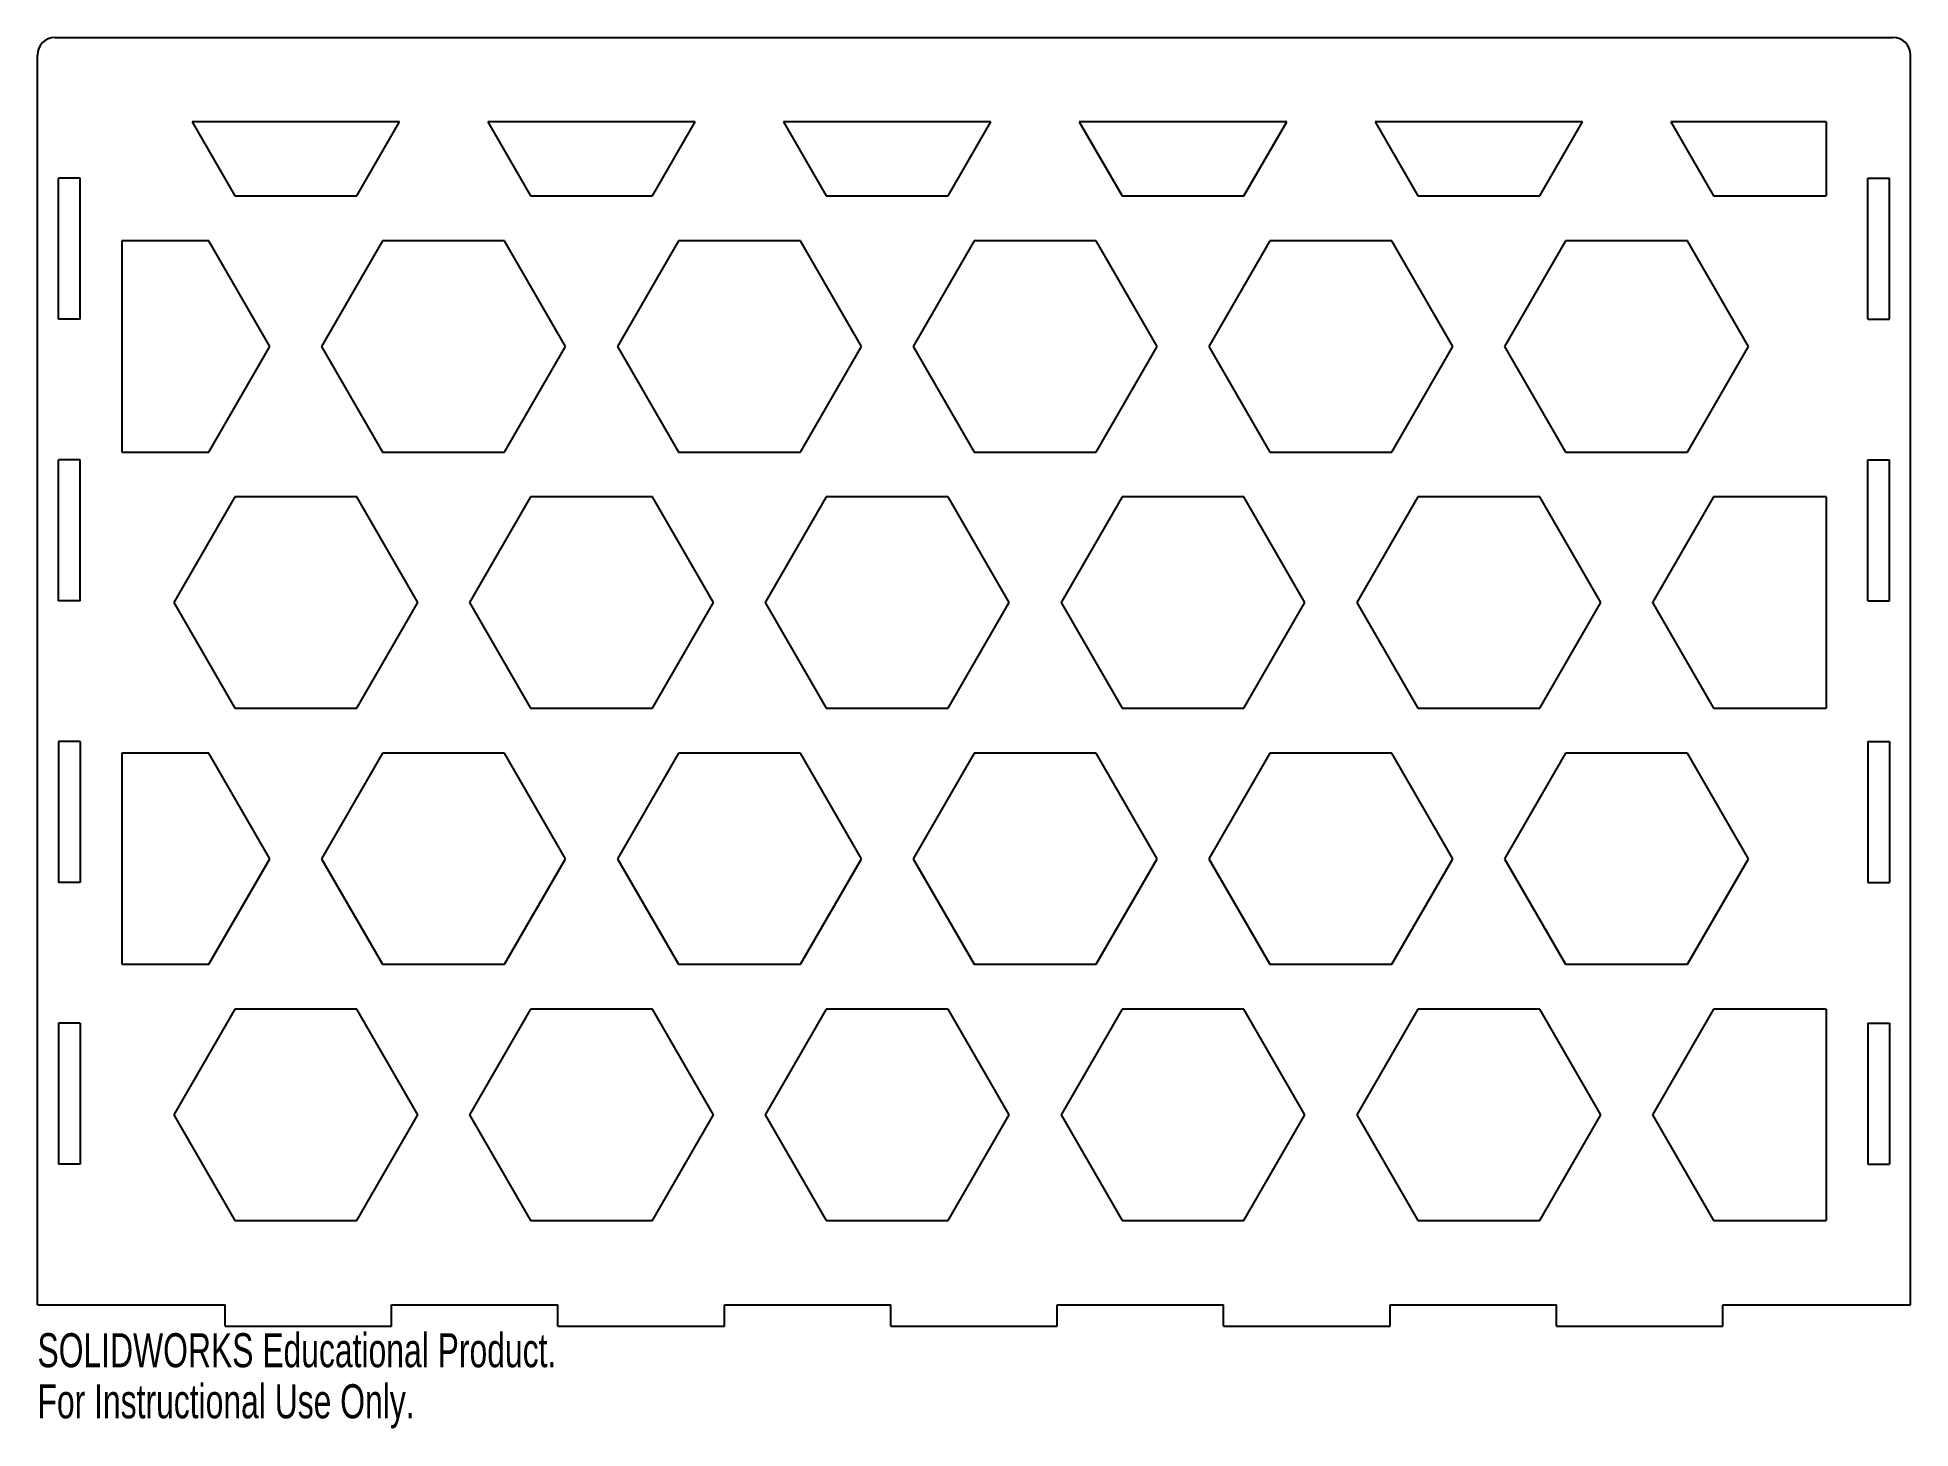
# Model space of a CAD drawing. Header units: millimetres. Extents: x -133 to 133, y -108 to 90.
import ezdxf

# ---------------------------------------------------------------- set-up
doc = ezdxf.new("R2010")
doc.units = ezdxf.units.MM
doc.styles.add('SLDTEXTSTYLE0', font='TXT', dxfattribs={"width": 0.7})

msp = doc.modelspace()

# ---------------------------------------------------------------- linework, layer by layer
at = {"color": 7, "linetype": 'Continuous', "lineweight": 25}
for p, q in [((-130.5, 90), (130.5, 90)), ((-133, -90), (-133, 87.5)), ((133, -90), (133, 87.5)), ((-81.59, 78), (-111.05, 78)), ((-111.05, 78), (-104.98, 67.49)), ((-87.66, 67.49), (-81.59, 78)), ((-39.59, 78), (-69.05, 78)), ((-69.05, 78), (-62.98, 67.49)), ((-45.66, 67.49), (-39.59, 78)), ((2.41, 78), (-27.05, 78)), ((-27.05, 78), (-20.98, 67.49)), ((-3.66, 67.49), (2.41, 78)), ((44.41, 78), (14.95, 78)), ((14.95, 78), (21.02, 67.49)), ((38.34, 67.49), (44.41, 78)), ((86.41, 78), (56.95, 78)), ((56.95, 78), (63.02, 67.49)), ((80.34, 67.49), (86.41, 78)), ((121, 78), (98.95, 78)), ((98.95, 78), (105.02, 67.49)), ((121, 78), (121, 67.49)), ((-126.95, 70), (-130, 70)), ((-130, 50), (-130, 70)), ((-126.95, 50), (-126.95, 70)), ((126.95, 70), (130, 70)), ((126.95, 50), (126.95, 70)), ((130, 50), (130, 70)), ((-104.98, 67.49), (-87.66, 67.49)), ((-62.98, 67.49), (-45.66, 67.49)), ((-20.98, 67.49), (-3.66, 67.49)), ((21.02, 67.49), (38.34, 67.49)), ((63.02, 67.49), (80.34, 67.49)), ((105.02, 67.49), (121, 67.49)), ((-108.66, 61.12), (-121, 61.12)), ((-121, 61.12), (-121, 31.12)), ((-100, 46.12), (-108.66, 61.12)), ((-83.98, 61.12), (-92.64, 46.12)), ((-66.66, 61.12), (-83.98, 61.12)), ((-58, 46.12), (-66.66, 61.12)), ((-41.98, 61.12), (-50.64, 46.12)), ((-24.66, 61.12), (-41.98, 61.12)), ((-16, 46.12), (-24.66, 61.12)), ((0.02, 61.12), (-8.64, 46.12)), ((17.34, 61.12), (0.02, 61.12)), ((26, 46.12), (17.34, 61.12)), ((42.02, 61.12), (33.36, 46.12)), ((59.34, 61.12), (42.02, 61.12)), ((68, 46.12), (59.34, 61.12)), ((84.02, 61.12), (75.36, 46.12)), ((101.34, 61.12), (84.02, 61.12)), ((110, 46.12), (101.34, 61.12)), ((-126.95, 50), (-130, 50)), ((126.95, 50), (130, 50)), ((-108.66, 31.12), (-100, 46.12)), ((-92.64, 46.12), (-83.98, 31.12)), ((-66.66, 31.12), (-58, 46.12)), ((-50.64, 46.12), (-41.98, 31.12)), ((-24.66, 31.12), (-16, 46.12)), ((-8.64, 46.12), (0.02, 31.12)), ((17.34, 31.12), (26, 46.12)), ((33.36, 46.12), (42.02, 31.12)), ((59.34, 31.12), (68, 46.12)), ((75.36, 46.12), (84.02, 31.12)), ((101.34, 31.12), (110, 46.12)), ((-126.95, 30), (-130, 30)), ((-130, 10), (-130, 30)), ((-126.95, 10), (-126.95, 30)), ((-121, 31.12), (-108.66, 31.12)), ((-83.98, 31.12), (-66.66, 31.12)), ((-41.98, 31.12), (-24.66, 31.12)), ((0.02, 31.12), (17.34, 31.12)), ((42.02, 31.12), (59.34, 31.12)), ((84.02, 31.12), (101.34, 31.12)), ((126.95, 30), (130, 30)), ((126.95, 10), (126.95, 30)), ((130, 10), (130, 30)), ((-104.98, 24.75), (-113.64, 9.75)), ((-87.66, 24.75), (-104.98, 24.75)), ((-79, 9.75), (-87.66, 24.75)), ((-62.98, 24.75), (-71.64, 9.75)), ((-45.66, 24.75), (-62.98, 24.75)), ((-37, 9.75), (-45.66, 24.75)), ((-20.98, 24.75), (-29.64, 9.75)), ((-3.66, 24.75), (-20.98, 24.75)), ((5, 9.75), (-3.66, 24.75)), ((21.02, 24.75), (12.36, 9.75)), ((38.34, 24.75), (21.02, 24.75)), ((47, 9.75), (38.34, 24.75)), ((63.02, 24.75), (54.36, 9.75)), ((80.34, 24.75), (63.02, 24.75)), ((89, 9.75), (80.34, 24.75)), ((105.02, 24.75), (96.36, 9.75)), ((121, 24.75), (105.02, 24.75)), ((121, 24.75), (121, -5.25)), ((-126.95, 10), (-130, 10)), ((-113.64, 9.75), (-104.98, -5.25)), ((-87.66, -5.25), (-79, 9.75)), ((-71.64, 9.75), (-62.98, -5.25)), ((-45.66, -5.25), (-37, 9.75)), ((-29.64, 9.75), (-20.98, -5.25)), ((-3.66, -5.25), (5, 9.75)), ((12.36, 9.75), (21.02, -5.25)), ((38.34, -5.25), (47, 9.75)), ((54.36, 9.75), (63.02, -5.25)), ((80.34, -5.25), (89, 9.75)), ((96.36, 9.75), (105.02, -5.25)), ((126.95, 10), (130, 10)), ((-104.98, -5.25), (-87.66, -5.25)), ((-62.98, -5.25), (-45.66, -5.25)), ((-20.98, -5.25), (-3.66, -5.25)), ((21.02, -5.25), (38.34, -5.25)), ((63.02, -5.25), (80.34, -5.25)), ((105.02, -5.25), (121, -5.25)), ((-126.95, -10), (-130, -10)), ((-130, -10), (-130, -30)), ((-126.95, -10), (-126.95, -30)), ((126.95, -10), (130, -10)), ((126.95, -10), (126.95, -30)), ((130, -10), (130, -30)), ((-108.66, -11.63), (-121, -11.63)), ((-121, -11.63), (-121, -41.63)), ((-100, -26.63), (-108.66, -11.63)), ((-83.98, -11.63), (-92.64, -26.63)), ((-66.66, -11.63), (-83.98, -11.63)), ((-58, -26.63), (-66.66, -11.63)), ((-41.98, -11.63), (-50.64, -26.63)), ((-24.66, -11.63), (-41.98, -11.63)), ((-16, -26.63), (-24.66, -11.63)), ((0.02, -11.63), (-8.64, -26.63)), ((17.34, -11.63), (0.02, -11.63)), ((26, -26.63), (17.34, -11.63)), ((42.02, -11.63), (33.36, -26.63)), ((59.34, -11.63), (42.02, -11.63)), ((68, -26.63), (59.34, -11.63)), ((84.02, -11.63), (75.36, -26.63)), ((101.34, -11.63), (84.02, -11.63)), ((110, -26.63), (101.34, -11.63)), ((-108.66, -41.63), (-100, -26.63)), ((-92.64, -26.63), (-83.98, -41.63)), ((-66.66, -41.63), (-58, -26.63)), ((-50.64, -26.63), (-41.98, -41.63)), ((-24.66, -41.63), (-16, -26.63)), ((-8.64, -26.63), (0.02, -41.63)), ((17.34, -41.63), (26, -26.63)), ((33.36, -26.63), (42.02, -41.63)), ((59.34, -41.63), (68, -26.63)), ((75.36, -26.63), (84.02, -41.63)), ((101.34, -41.63), (110, -26.63)), ((-126.95, -30), (-130, -30)), ((126.95, -30), (130, -30)), ((-121, -41.63), (-108.66, -41.63)), ((-83.98, -41.63), (-66.66, -41.63)), ((-41.98, -41.63), (-24.66, -41.63)), ((0.02, -41.63), (17.34, -41.63)), ((42.02, -41.63), (59.34, -41.63)), ((84.02, -41.63), (101.34, -41.63)), ((-126.95, -50), (-130, -50)), ((-130, -50), (-130, -70)), ((-126.95, -50), (-126.95, -70)), ((-104.98, -48), (-113.64, -63)), ((-87.66, -48), (-104.98, -48)), ((-79, -63), (-87.66, -48)), ((-62.98, -48), (-71.64, -63)), ((-45.66, -48), (-62.98, -48)), ((-37, -63), (-45.66, -48)), ((-20.98, -48), (-29.64, -63)), ((-3.66, -48), (-20.98, -48)), ((5, -63), (-3.66, -48)), ((21.02, -48), (12.36, -63)), ((38.34, -48), (21.02, -48)), ((47, -63), (38.34, -48)), ((63.02, -48), (54.36, -63)), ((80.34, -48), (63.02, -48)), ((89, -63), (80.34, -48)), ((105.02, -48), (96.36, -63)), ((121, -48), (105.02, -48)), ((121, -48), (121, -78)), ((126.95, -50), (130, -50)), ((126.95, -50), (126.95, -70)), ((130, -50), (130, -70)), ((-113.64, -63), (-104.98, -78)), ((-87.66, -78), (-79, -63)), ((-71.64, -63), (-62.98, -78)), ((-45.66, -78), (-37, -63)), ((-29.64, -63), (-20.98, -78)), ((-3.66, -78), (5, -63)), ((12.36, -63), (21.02, -78)), ((38.34, -78), (47, -63)), ((54.36, -63), (63.02, -78)), ((80.34, -78), (89, -63)), ((96.36, -63), (105.02, -78)), ((-126.95, -70), (-130, -70)), ((126.95, -70), (130, -70)), ((-104.98, -78), (-87.66, -78)), ((-62.98, -78), (-45.66, -78)), ((-20.98, -78), (-3.66, -78)), ((21.02, -78), (38.34, -78)), ((63.02, -78), (80.34, -78)), ((105.02, -78), (121, -78)), ((-133, -90), (-106.36, -90)), ((-106.36, -93), (-106.36, -90)), ((-82.73, -90), (-59.09, -90)), ((-82.73, -93), (-82.73, -90)), ((-59.09, -93), (-59.09, -90)), ((-35.45, -90), (-11.82, -90)), ((-35.45, -93), (-35.45, -90)), ((-11.82, -93), (-11.82, -90)), ((11.82, -90), (35.45, -90)), ((11.82, -93), (11.82, -90)), ((35.45, -93), (35.45, -90)), ((59.09, -90), (82.73, -90)), ((59.09, -93), (59.09, -90)), ((82.73, -93), (82.73, -90)), ((106.36, -90), (133, -90)), ((106.36, -93), (106.36, -90)), ((-106.36, -93), (-82.73, -93)), ((-59.09, -93), (-35.45, -93)), ((-11.82, -93), (11.82, -93)), ((35.45, -93), (59.09, -93)), ((82.73, -93), (106.36, -93))]:
    msp.add_line(p, q, dxfattribs=at)
for centre, start, end in [((-130.5, 87.5), 90, 180), ((130.5, 87.5), 0, 90)]:
    msp.add_arc(centre, 2.5, start, end, dxfattribs=at)

# ---------------------------------------------------------------- texts
at = {"color": 7, "linetype": 'Continuous', "char_height": 4.8336, "attachment_point": 1, "style": 'SLDTEXTSTYLE0'}
for s, insert in [('SOLIDWORKS Educational Product.', (-133, -94.02)), ('For Instructional Use Only.', (-133, -101.27))]:
    msp.add_mtext(s, dxfattribs=dict(at, insert=insert))

doc.saveas('drawing.dxf')
